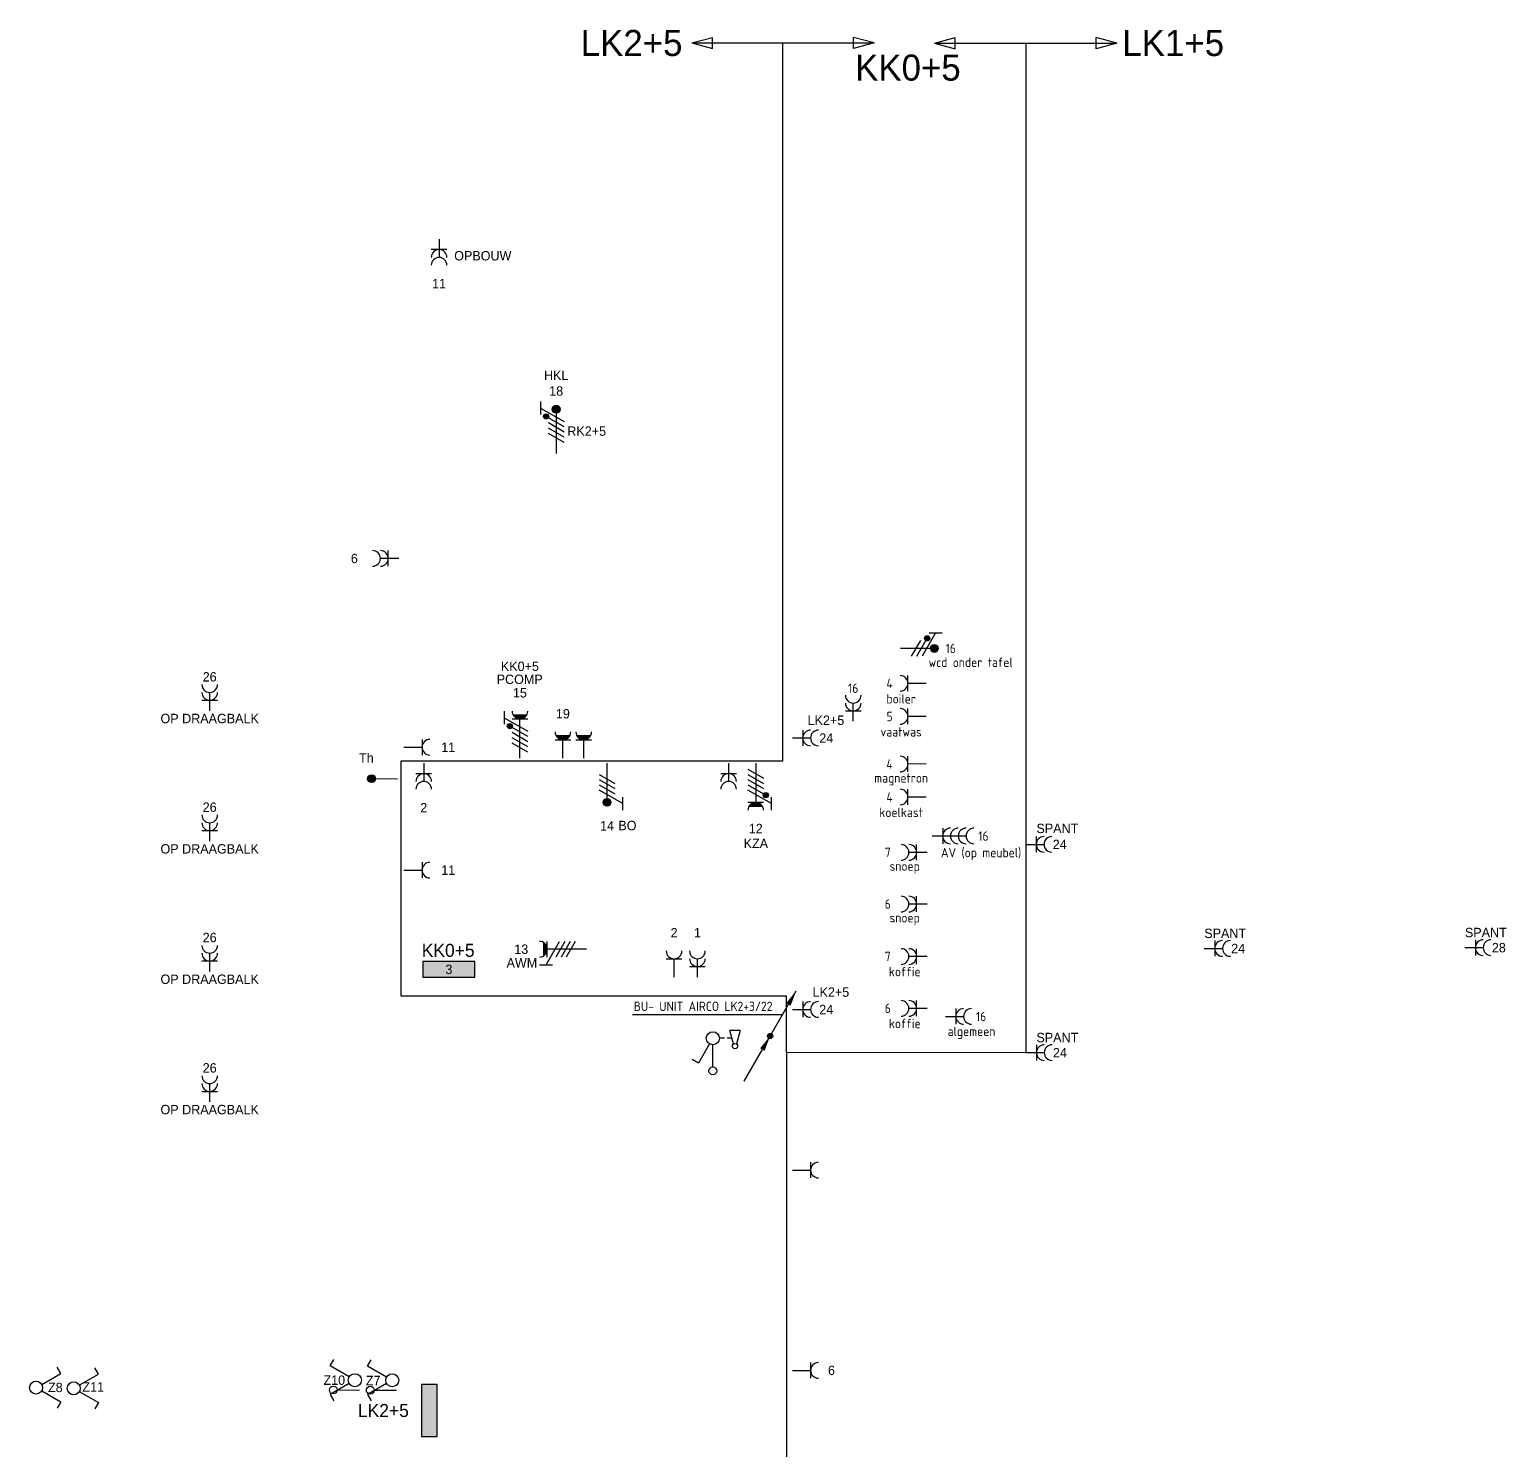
# Model space of a CAD drawing. Header units: millimetres. Extents: x -5310 to 109871, y 0 to 83621.
# Drawn here: x 52494 to 80820, y 56390 to 83621 of the extents above; entities that cross this region are included whole.
import ezdxf
from ezdxf.enums import TextEntityAlignment as Align
from ezdxf.lldxf.tags import DXFTag

# ---------------------------------------------------------------- set-up
doc = ezdxf.new("R2010")
doc.units = ezdxf.units.MM
doc.header["$LTSCALE"] = 100
for name, color, linetype in [('EL6112--', 3, 'Continuous'), ('EL6132--', 3, 'Continuous'), ('EL6212--', 3, 'Continuous'), ('EL6212--_S', 4, 'Continuous'), ('EL6221--', 3, 'Continuous'), ('EL6222--', 3, 'Continuous'), ('EL6311--', 3, 'Continuous')]:
    doc.layers.add(name, color=color, linetype=linetype)
doc.styles.add('buro-018', font='BUROFONT.shx', dxfattribs={"height": 180})
doc.styles.add('BURO-025', font='BUROFONT.shx', dxfattribs={"height": 250})
doc.styles.add('BURO-035', font='BUROFONT.shx', dxfattribs={"height": 350})
doc.styles.add('STABICAD-012', font='ISOCP.SHX', dxfattribs={"height": 1.2})
doc.styles.add('STABICAD-018', font='ISOCP.SHX', dxfattribs={"height": 180})
tags = doc.linetypes.add('CENTER', pattern=[2, 1.25, -0.25, 0.25, -0.25]).pattern_tags.tags
tags[10:11] = [DXFTag(74, 4), DXFTag(75, 0), DXFTag(340, '0'), DXFTag(46, 1.0), DXFTag(50, 0.0), DXFTag(44, 0.0), DXFTag(45, 0.0)]
tags[8:9] = [DXFTag(74, 4), DXFTag(75, 0), DXFTag(340, '0'), DXFTag(46, 1.0), DXFTag(50, 0.0), DXFTag(44, 0.0), DXFTag(45, 0.0)]
tags[6:7] = [DXFTag(74, 4), DXFTag(75, 0), DXFTag(340, '0'), DXFTag(46, 1.0), DXFTag(50, 0.0), DXFTag(44, 0.0), DXFTag(45, 0.0)]
tags[4:5] = [DXFTag(74, 4), DXFTag(75, 0), DXFTag(340, '0'), DXFTag(46, 1.0), DXFTag(50, 0.0), DXFTag(44, 0.0), DXFTag(45, 0.0)]

# ---------------------------------------------------------------- blocks, each defined once
blk = doc.blocks.new('111304A')
at = {"color": 0, "linetype": 'Continuous'}
for p, q in [((-1.5, 3), (1.5, 3)), ((0, 1), (0, 4.5))]:
    blk.add_line(p, q, dxfattribs=at)
for centre in [(0, 6), (0, 4.5)]:
    blk.add_arc(centre, 1.5, 180, 0, dxfattribs=at)
at = {"color": 0, "linetype": 'Continuous', "style": 'buro-018'}
for tag, p in [('PANEL', (0, 11.5)), ('CIRCUIT', (0, 8.5)), ('SUBCIRCUIT', (4.5, 8.5))]:
    blk.add_attdef(tag, text='', height=1.8, dxfattribs=at).set_placement(p, align=Align.MIDDLE)
at = {"color": 0, "linetype": 'Continuous', "style": 'buro-018', "flags": 1}
for tag, p in [('POWERCODE', (13, 8.5)), ('ARTICLECODE', (0, 0))]:
    blk.add_attdef(tag, text='', height=1.8, dxfattribs=at).set_placement(p, align=Align.MIDDLE)
blk = doc.blocks.new('111304')
at = {"color": 0, "linetype": 'Continuous'}
for p, q in [((-1.5, 4.5), (1.5, 4.5)), ((0, 1), (0, 4.5))]:
    blk.add_line(p, q, dxfattribs=at)
blk.add_arc((0, 6), 1.5, 180, 0, dxfattribs=at)
at = {"color": 0, "linetype": 'Continuous', "style": 'buro-018'}
for tag, p in [('PANEL', (0, 11.5)), ('CIRCUIT', (0, 8.5)), ('SUBCIRCUIT', (4.5, 8.5))]:
    blk.add_attdef(tag, text='', height=1.8, dxfattribs=at).set_placement(p, align=Align.MIDDLE)
at = {"color": 0, "linetype": 'Continuous', "style": 'buro-018', "flags": 1}
for tag, p in [('POWERCODE', (13, 8.5)), ('ARTICLECODE', (0, 0))]:
    blk.add_attdef(tag, text='', height=1.8, dxfattribs=at).set_placement(p, align=Align.MIDDLE)
blk = doc.blocks.new('111304WD')
at = {"color": 0, "linetype": 'Continuous'}
for p, q in [((-1.5, 4.5), (1.5, 4.5)), ((1.3, 5.25), (-1.3, 5.25)), ((1.16, 5.05), (-1.16, 5.05)), ((0.96, 4.85), (-0.96, 4.85)), ((0.65, 4.65), (-0.65, 4.65)), ((0, 1), (0, 4.5))]:
    blk.add_line(p, q, dxfattribs=at)
blk.add_arc((0, 6), 1.5, 180, 0, dxfattribs=at)
at = {"color": 0, "linetype": 'Continuous', "style": 'buro-018'}
for tag, p in [('PANEL', (0, 11.5)), ('CIRCUIT', (0, 8.5)), ('SUBCIRCUIT', (4.5, 8.5))]:
    blk.add_attdef(tag, text='', height=1.8, dxfattribs=at).set_placement(p, align=Align.MIDDLE)
at = {"color": 0, "linetype": 'Continuous', "style": 'buro-018', "flags": 1}
for tag, p in [('POWERCODE', (13, 8.5)), ('ARTICLECODE', (0, 0))]:
    blk.add_attdef(tag, text='', height=1.8, dxfattribs=at).set_placement(p, align=Align.MIDDLE)
blk = doc.blocks.new('1116A4C')
at = {"color": 0, "linetype": 'Continuous'}
for p, q in [((-5, 4), (-5, 1)), ((5, 4), (-5, 4)), ((5, 1), (5, 4)), ((-5, 1), (5, 1))]:
    blk.add_line(p, q, dxfattribs=at)
blk.add_solid([(-5, 4), (-5, 1), (5, 4), (5, 1)], dxfattribs=at)
at = {"color": 0, "linetype": 'Continuous', "style": 'buro-018'}
for tag, p in [('PANEL', (0, 15)), ('CIRCUIT', (0, 9)), ('SUBCIRCUIT', (4.5, 9)), ('PANELNAME', (0, 6))]:
    blk.add_attdef(tag, text='', height=1.8, dxfattribs=at).set_placement(p, align=Align.MIDDLE)
at = {"color": 0, "linetype": 'Continuous', "style": 'buro-018', "flags": 1}
blk.add_attdef('ARTICLECODE', text='', height=1.8, dxfattribs=at).set_placement((0, 0), align=Align.MIDDLE)
at = {"layer": 'EL6222--', "color": 1, "style": 'STABICAD-012', "flags": 1}
blk.add_attdef('CASCADINGPANEL', text='', height=1.8, rotation=90, dxfattribs=at).set_placement((950.89, 579.66), align=Align.MIDDLE_CENTER)
blk = doc.blocks.new('111304DW')
at = {"color": 0, "linetype": 'Continuous'}
for p, q in [((-3, 9.98), (-3, 7.48)), ((-3, 8.73), (1.5, 6.13)), ((-1.5, 8.5), (1.5, 8.5)), ((1.3, 9.25), (-1.3, 9.25)), ((1.16, 9.05), (-1.16, 9.05)), ((0.96, 8.85), (-0.96, 8.85)), ((0.65, 8.65), (-0.65, 8.65)), ((0, 1), (0, 8.5)), ((1.5, 5.13), (-1.5, 6.87)), ((1.5, 4.13), (-1.5, 5.87)), ((1.5, 3.13), (-1.5, 4.87)), ((1.5, 2.13), (-1.5, 3.87))]:
    blk.add_line(p, q, dxfattribs=at)
blk.add_lwpolyline([(-1.68, 7.12, 0.5, 0.5, 1), (-2.18, 7.12, 0.5, 0.5, 1)], format="xyseb", close=True, dxfattribs=at)
blk.add_circle((-1.93, 7.12), 0.5, dxfattribs=at)
blk.add_arc((0, 10), 1.5, 180, 0, dxfattribs=at)
at = {"color": 0, "linetype": 'Continuous', "style": 'buro-018'}
for tag, p in [('PANEL', (0, 15.5)), ('CIRCUIT', (0, 12.5)), ('SUBCIRCUIT', (4.5, 12.5))]:
    blk.add_attdef(tag, text='', height=1.8, dxfattribs=at).set_placement(p, align=Align.MIDDLE)
at = {"color": 0, "linetype": 'Continuous', "style": 'buro-018', "flags": 1}
for tag, p in [('POWERCODE', (13, 12.5)), ('ARTICLECODE', (0, 0))]:
    blk.add_attdef(tag, text='', height=1.8, dxfattribs=at).set_placement(p, align=Align.MIDDLE)
blk = doc.blocks.new('E00080')
at = {"color": 0, "linetype": 'Continuous'}
for p, q in [((-3, 9.98), (-3, 7.48)), ((-3, 8.73), (1.5, 6.13)), ((0, 8.5), (0, 1)), ((1.5, 5.13), (-1.5, 6.87)), ((1.5, 4.13), (-1.5, 5.87)), ((1.5, 3.13), (-1.5, 4.87))]:
    blk.add_line(p, q, dxfattribs=at)
at = {"color": 0}
blk.add_lwpolyline([(-0.38, 8.5, 0.75, 0.75, 1), (0.38, 8.5, 0.75, 0.75, 1)], format="xyseb", close=True, dxfattribs=at)
at = {"color": 0, "linetype": 'Continuous'}
blk.add_circle((0, 8.5), 0.75, dxfattribs=at)
at = {"color": 0, "linetype": 'Continuous', "style": 'buro-018'}
for tag, p in [('PANEL', (0, 15)), ('CIRCUIT', (0, 12)), ('SUBCIRCUIT', (4.5, 12))]:
    blk.add_attdef(tag, text='', height=1.8, dxfattribs=at).set_placement(p, align=Align.MIDDLE)
at = {"color": 0, "linetype": 'Continuous', "style": 'buro-018', "flags": 1}
for tag, p in [('POWERCODE', (13, 12)), ('ARTICLECODE', (0, 0))]:
    blk.add_attdef(tag, text='', height=1.8, dxfattribs=at).set_placement(p, align=Align.MIDDLE)
blk = doc.blocks.new('111304EW')
at = {"color": 0, "linetype": 'Continuous'}
for p, q in [((-3, 9.98), (-3, 7.48)), ((-3, 8.73), (1.5, 6.13)), ((-1.5, 8.5), (1.5, 8.5)), ((1.3, 9.25), (-1.3, 9.25)), ((1.16, 9.05), (-1.16, 9.05)), ((0.96, 8.85), (-0.96, 8.85)), ((0.65, 8.65), (-0.65, 8.65)), ((0, 1), (0, 8.5)), ((1.5, 5.13), (-1.5, 6.87)), ((1.5, 4.13), (-1.5, 5.87)), ((1.5, 3.13), (-1.5, 4.87))]:
    blk.add_line(p, q, dxfattribs=at)
blk.add_arc((0, 10), 1.5, 180, 0, dxfattribs=at)
at = {"color": 0, "linetype": 'Continuous', "style": 'buro-018'}
for tag, p in [('PANEL', (0, 15.5)), ('CIRCUIT', (0, 12.5)), ('SUBCIRCUIT', (4.5, 12.5))]:
    blk.add_attdef(tag, text='', height=1.8, dxfattribs=at).set_placement(p, align=Align.MIDDLE)
at = {"color": 0, "linetype": 'Continuous', "style": 'buro-018', "flags": 1}
for tag, p in [('POWERCODE', (13, 12.5)), ('ARTICLECODE', (0, 0))]:
    blk.add_attdef(tag, text='', height=1.8, dxfattribs=at).set_placement(p, align=Align.MIDDLE)
blk = doc.blocks.new('111405')
at = {"color": 0, "linetype": 'Continuous'}
for p, q in [((-2.74, 7), (-3.95, 6.3)), ((-0.62, 3.33), (-2.74, 7)), ((0.62, 3.33), (2.74, 7)), ((2.74, 7), (3.95, 6.3))]:
    blk.add_line(p, q, dxfattribs=at)
blk.add_circle((0, 2.25), 1.25, dxfattribs=at)
at = {"color": 0, "linetype": 'Continuous', "style": 'buro-018'}
for tag, p in [('SWITCHCODE1', (-3.42, 9)), ('SWITCHCODE2', (3.42, 9))]:
    blk.add_attdef(tag, text='', height=1.8, dxfattribs=at).set_placement(p, align=Align.MIDDLE)
at = {"color": 0, "linetype": 'Continuous', "style": 'buro-018', "flags": 1}
blk.add_attdef('ARTICLECODE', text='', height=1.8, dxfattribs=at).set_placement((0, 0), align=Align.MIDDLE)
blk = doc.blocks.new('1114A6')
at = {"color": 0, "linetype": 'Continuous'}
for p, q in [((-5.25, 0.75), (-4.51, 3.33)), ((-3.99, 3.33), (-3.25, 0.75)), ((-5.25, 0.75), (-3.25, 0.75)), ((-3.68, 2.25), (-2.75, 2.25)), ((-2.25, 2.25), (-1.25, 2.25))]:
    blk.add_line(p, q, dxfattribs=at)
blk.add_circle((-4.25, 3.75), 0.5, dxfattribs=at)
blk = doc.blocks.new('1114A1-SL1')
at = {"color": 0, "linetype": 'Continuous'}
for p, q in [((0.62, 3.33), (2.74, 7)), ((2.74, 7), (3.95, 6.3))]:
    blk.add_line(p, q, dxfattribs=at)
blk.add_circle((0, 2.25), 1.25, dxfattribs=at)
at = {"color": 0, "zscale": 100}
blk.add_blockref('1114A6', (0, 0), dxfattribs=at)
at = {"color": 0, "linetype": 'Continuous', "style": 'buro-018'}
blk.add_attdef('SWITCHCODE', text='', height=1.8, dxfattribs=at).set_placement((3.36, 9), align=Align.MIDDLE)
at = {"color": 0, "linetype": 'Continuous', "style": 'buro-018', "flags": 1}
blk.add_attdef('ARTICLECODE', text='', height=1.8, dxfattribs=at).set_placement((0, 0), align=Align.MIDDLE)
blk = doc.blocks.new('E00082')
at = {"color": 0, "linetype": 'Continuous'}
for p, q in [((-3, 10.98), (-3, 8.48)), ((-3, 9.73), (1.5, 7.13)), ((0, 9.5), (0, 1)), ((1.5, 6.13), (-1.5, 7.87)), ((1.5, 5.13), (-1.5, 6.87)), ((1.5, 4.13), (-1.5, 5.87)), ((1.5, 3.13), (-1.5, 4.87))]:
    blk.add_line(p, q, dxfattribs=at)
blk.add_lwpolyline([(-1.68, 8.12, 0.5, 0.5, 1), (-2.18, 8.12, 0.5, 0.5, 1)], format="xyseb", close=True, dxfattribs=at)
at = {"color": 0}
blk.add_lwpolyline([(-0.38, 9.5, 0.75, 0.75, 1), (0.38, 9.5, 0.75, 0.75, 1)], format="xyseb", close=True, dxfattribs=at)
at = {"color": 0, "linetype": 'Continuous'}
for centre, radius in [((-1.93, 8.12), 0.5), ((0, 9.5), 0.75)]:
    blk.add_circle(centre, radius, dxfattribs=at)
at = {"color": 0, "linetype": 'Continuous', "style": 'buro-018'}
for tag, p in [('PANEL', (0, 16)), ('CIRCUIT', (0, 13)), ('SUBCIRCUIT', (4.5, 13))]:
    blk.add_attdef(tag, text='', height=1.8, dxfattribs=at).set_placement(p, align=Align.MIDDLE)
at = {"color": 0, "linetype": 'Continuous', "style": 'buro-018', "flags": 1}
for tag, p in [('POWERCODE', (13, 13)), ('ARTICLECODE', (0, 0))]:
    blk.add_attdef(tag, text='', height=1.8, dxfattribs=at).set_placement(p, align=Align.MIDDLE)
blk = doc.blocks.new('E00128')
at = {"color": 0, "linetype": 'Continuous'}
blk.add_line((0, 5.25), (0, 1), dxfattribs=at)
blk.add_circle((0, 6), 0.75, dxfattribs=at)
at = {"color": 7, "style": 'buro-018'}
blk.add_attdef('TEXT1', text='', height=1.8, dxfattribs=at).set_placement((0, 9), align=Align.MIDDLE)
at = {"color": 0, "linetype": 'Continuous', "style": 'buro-018', "flags": 1}
blk.add_attdef('ARTICLECODE', text='', height=1.8, dxfattribs=at).set_placement((0, 0), align=Align.MIDDLE)
blk = doc.blocks.new('E00160')
at = {"color": 0, "linetype": 'Continuous'}
for p, q in [((-17.5, 0), (-13.5, 1.07)), ((-17.5, 0), (17.5, 0)), ((-17.5, 0), (-13.5, -1.07)), ((-13.5, -1.07), (-13.5, 1.07)), ((17.5, 0), (13.5, 1.07)), ((13.5, -1.07), (13.5, 1.07)), ((17.5, 0), (13.5, -1.07))]:
    blk.add_line(p, q, dxfattribs=at)
at = {"color": 0, "linetype": 'Continuous', "style": 'BURO-035'}
for tag, p in [('TEXT2', (-22.5, 0)), ('TEXT1', (22.5, 0))]:
    blk.add_attdef(tag, text='', height=3.5, dxfattribs=at).set_placement(p, align=Align.MIDDLE)
blk = doc.blocks.new('E00532')
at = {"linetype": 'ByBlock'}
h = blk.add_hatch(color=0, dxfattribs=at)
edge = h.paths.add_edge_path()
edge.add_arc((0, 6), 0.75, 0, 360)
at = {"color": 0, "linetype": 'ByBlock'}
blk.add_line((0, 5.25), (0, 1), dxfattribs=at)
blk.add_circle((0, 6), 0.75, dxfattribs=at)
at = {"color": 0, "linetype": 'ByBlock', "style": 'buro-018'}
for tag, p in [('E_COMMENT1', (0, 12)), ('E_TEL1', (0, 9)), ('TEXT1', (4, 6))]:
    blk.add_attdef(tag, text='', height=1.8, dxfattribs=at).set_placement(p, align=Align.MIDDLE)
at = {"color": 0, "linetype": 'Continuous', "style": 'buro-018', "flags": 1}
blk.add_attdef('ARTICLECODE', text='', height=1.8, dxfattribs=at).set_placement((0, 0), align=Align.MIDDLE)
blk = doc.blocks.new('E00078')
at = {"color": 0, "linetype": 'Continuous'}
for p, q in [((-3, 6.48), (-3, 8.98)), ((-3, 7.73), (1.5, 5.13)), ((1.5, 4.13), (-1.5, 5.87)), ((0, 7.5), (0, 1)), ((1.5, 3.13), (-1.5, 4.87))]:
    blk.add_line(p, q, dxfattribs=at)
blk.add_lwpolyline([(-2.18, 6.12, 0.5, 0.5, 1), (-1.68, 6.12, 0.5, 0.5, 1)], format="xyseb", close=True, dxfattribs=at)
at = {"color": 0}
blk.add_lwpolyline([(-0.38, 7.5, 0.75, 0.75, 1), (0.38, 7.5, 0.75, 0.75, 1)], format="xyseb", close=True, dxfattribs=at)
at = {"color": 0, "linetype": 'Continuous'}
for centre, radius in [((-1.93, 6.12), 0.5), ((0, 7.5), 0.75)]:
    blk.add_circle(centre, radius, dxfattribs=at)
at = {"color": 0, "linetype": 'Continuous', "style": 'buro-018'}
for tag, p in [('PANEL', (0, 14)), ('CIRCUIT', (0, 11)), ('SUBCIRCUIT', (4.5, 11))]:
    blk.add_attdef(tag, text='', height=1.8, dxfattribs=at).set_placement(p, align=Align.MIDDLE)
at = {"color": 0, "linetype": 'Continuous', "style": 'buro-018', "flags": 1}
for tag, p in [('POWERCODE', (13, 11)), ('ARTICLECODE', (0, 0))]:
    blk.add_attdef(tag, text='', height=1.8, dxfattribs=at).set_placement(p, align=Align.MIDDLE)
blk = doc.blocks.new('111304C')
at = {"color": 0, "linetype": 'Continuous'}
for p, q in [((0, 1), (0, 7.5)), ((-1.5, 3), (1.5, 3))]:
    blk.add_line(p, q, dxfattribs=at)
for centre in [(0, 9), (0, 7.5), (0, 6), (0, 4.5)]:
    blk.add_arc(centre, 1.5, 180, 0, dxfattribs=at)
at = {"color": 0, "linetype": 'Continuous', "style": 'STABICAD-018'}
for tag, p in [('PANEL', (0, 14.5)), ('CIRCUIT', (0, 11.5)), ('SUBCIRCUIT', (4.5, 11.5)), ('ARTICLECODE', (0, 0))]:
    blk.add_attdef(tag, text='', height=1.8, dxfattribs=at).set_placement(p, align=Align.MIDDLE)
at = {"color": 0, "linetype": 'Continuous', "style": 'STABICAD-018', "flags": 1}
blk.add_attdef('POWERCODE', text='', height=1.8, dxfattribs=at).set_placement((13, 11.5), align=Align.MIDDLE)
blk = doc.blocks.new('E00429')
at = {"color": 0, "linetype": 'Continuous'}
for p, q in [((0, 0), (5, 8.66)), ((-5, -8.66), (0, 0))]:
    blk.add_line(p, q, dxfattribs=at)
for points in [[(5, 8.66, 0, 1, 0), (3.5, 6.06, 1, 1, 0)], [(0, 0, 0, 1, 0), (-1.5, -2.6, 1, 1, 0)]]:
    blk.add_lwpolyline(points, format="xyseb", dxfattribs=at)
blk.add_lwpolyline([(-0.25, 0, 0.5, 0.5, 1), (0.25, 0, 0.5, 0.5, 1)], format="xyseb", close=True, dxfattribs=at)
blk.add_circle((0, 0), 0.5, dxfattribs=at)
at = {"color": 0, "linetype": 'Continuous', "style": 'STABICAD-018'}
blk.add_attdef('ARTICLECODE', text='', height=1.8, dxfattribs=at).set_placement((0, 0), align=Align.MIDDLE)

msp = doc.modelspace()

# ---------------------------------------------------------------- linework, layer by layer
at = {"layer": 'EL6112--', "color": 1}
msp.add_lwpolyline([(66926, 64724), (64056, 64724)], dxfattribs=at)
at = {"layer": 'EL6212--_S', "linetype": 'CENTER'}
for p, q in [((66944, 69597), (66944, 83364)), ((71599, 83360), (71599, 70795)), ((71599, 70795), (71605, 64000)), ((59620, 65085), (59620, 69597)), ((59620, 69597), (66944, 69597)), ((67010, 65085), (59620, 65085)), ((67010, 63998), (67010, 65085)), ((71605, 64000), (67010, 63998)), ((67010, 63998), (67010, 25836))]:
    msp.add_line(p, q, dxfattribs=at)

# ---------------------------------------------------------------- block references
at = {"layer": 'EL6112--', "linetype": 'Continuous', "xscale": 100, "yscale": 100, "zscale": 100}
msp.add_blockref('E00429', (66698, 64318), dxfattribs=at)
at = {"layer": 'EL6132--', "linetype": 'Continuous'}
ref = msp.add_blockref('E00532', (59654, 69254), dxfattribs=dict(at, xscale=100, yscale=100, zscale=100, rotation=89.87742458643689))
ref.add_attrib('TEXT1', 'Th', dxfattribs={"layer": '0', "color": 1, "linetype": 'ByBlock', "height": 180, "style": 'buro-018'}).set_placement((58955, 69655), align=Align.MIDDLE)
at = {"layer": 'EL6132--', "linetype": 'Continuous', "xscale": 100, "yscale": 100, "zscale": 100}
for p, rotation in [((65599, 64250), 180), ((58920, 57529), 89.87750814133804), ((59629, 57525), 89.87750814133804)]:
    msp.add_blockref('E00128', p, dxfattribs=dict(at, rotation=rotation))
at = {"layer": 'EL6212--', "linetype": 'Continuous'}
ref = msp.add_blockref('1116A4C', (60537, 65850), dxfattribs=dict(at, xscale=100, yscale=100, zscale=100, rotation=180))
ref.add_attrib('CIRCUIT', '3', dxfattribs={"layer": '0', "color": 1, "linetype": 'ByBlock', "height": 180, "style": 'buro-018'}).set_placement((60537, 65597), align=Align.MIDDLE)
ref.add_attrib('PANELNAME', 'KK0+5', dxfattribs={"layer": '0', "color": 2, "linetype": 'ByBlock', "height": 250, "style": 'BURO-025'}).set_placement((60523, 65962), align=Align.MIDDLE)
ref = msp.add_blockref('1116A4C', (60412, 57137), dxfattribs=dict(at, xscale=100, yscale=100, zscale=100, rotation=90.00000000000001))
ref.add_attrib('PANELNAME', 'LK2+5', dxfattribs={"layer": '0', "color": 2, "linetype": 'ByBlock', "height": 250, "style": 'BURO-025'}).set_placement((59281, 57137), align=Align.MIDDLE)
at = {"layer": 'EL6212--_S', "linetype": 'Continuous'}
ref = msp.add_blockref('E00160', (66944, 83364), dxfattribs=dict(at, xscale=100, yscale=100, zscale=100))
ref.add_attrib('TEXT1', 'KK0+5', dxfattribs={"layer": '0', "color": 4, "linetype": 'ByBlock', "height": 500, "style": 'buro-018'}).set_placement((69340, 82892), align=Align.MIDDLE)
ref.add_attrib('TEXT2', 'LK2+5', dxfattribs={"layer": '0', "color": 4, "linetype": 'ByBlock', "height": 500, "style": 'buro-018'}).set_placement((64041, 83364), align=Align.MIDDLE)
ref = msp.add_blockref('E00160', (71599, 83360), dxfattribs=dict(at, xscale=100, yscale=100, zscale=100))
ref.add_attrib('TEXT1', 'LK1+5', dxfattribs={"layer": '0', "color": 4, "linetype": 'ByBlock', "height": 500, "style": 'buro-018'}).set_placement((74428, 83360), align=Align.MIDDLE)
at = {"layer": 'EL6221--', "linetype": 'Continuous'}
ref = msp.add_blockref('E00082', (62595, 75389), dxfattribs=dict(at, xscale=100, yscale=100, zscale=100))
ref.add_attrib('CIRCUIT', '18', dxfattribs={"layer": '0', "color": 1, "linetype": 'ByBlock', "height": 180, "style": 'buro-018'}).set_placement((62595, 76689), align=Align.MIDDLE)
ref.add_attrib('PANEL', 'HKL', dxfattribs={"layer": '0', "color": 1, "linetype": 'ByBlock', "height": 180, "style": 'buro-018'}).set_placement((62595, 76989), align=Align.MIDDLE)
ref.add_attrib('POWERCODE', 'RK2+5', dxfattribs={"layer": '0', "color": 1, "linetype": 'ByBlock', "height": 180, "style": 'buro-018'}).set_placement((63180, 75920), align=Align.MIDDLE)
ref = msp.add_blockref('111304DW', (61899, 69550), dxfattribs=dict(at, xscale=100, yscale=100, zscale=100))
ref.add_attrib('PANEL', 'KK0+5', dxfattribs={"layer": '0', "color": 1, "linetype": 'ByBlock', "height": 180, "style": 'buro-018'}).set_placement((61899, 71409), align=Align.MIDDLE)
ref.add_attrib('POWERCODE', 'PCOMP', dxfattribs={"layer": '0', "color": 1, "linetype": 'ByBlock', "height": 180, "style": 'buro-018'}).set_placement((61895, 71160), align=Align.MIDDLE)
ref.add_attrib('CIRCUIT', '15', dxfattribs={"layer": '0', "color": 1, "linetype": 'ByBlock', "height": 180, "style": 'buro-018'}).set_placement((61899, 70900), align=Align.MIDDLE)
ref = msp.add_blockref('E00080', (63570, 69650), dxfattribs=dict(at, xscale=100, yscale=100, zscale=100, rotation=180))
ref.add_attrib('POWERCODE', 'BO', dxfattribs={"layer": '0', "color": 1, "linetype": 'ByBlock', "height": 180, "style": 'buro-018'}).set_placement((63961, 68356), align=Align.MIDDLE)
ref.add_attrib('CIRCUIT', '14', dxfattribs={"layer": '0', "color": 1, "linetype": 'ByBlock', "height": 180, "style": 'buro-018'}).set_placement((63570, 68350), align=Align.MIDDLE)
ref = msp.add_blockref('111304DW', (66422, 69650), dxfattribs=dict(at, xscale=100, yscale=100, zscale=100, rotation=180))
ref.add_attrib('CIRCUIT', '12', dxfattribs={"layer": '0', "color": 1, "linetype": 'ByBlock', "height": 180, "style": 'buro-018'}).set_placement((66422, 68300), align=Align.MIDDLE)
ref.add_attrib('POWERCODE', 'KZA', dxfattribs={"layer": '0', "color": 1, "linetype": 'ByBlock', "height": 180, "style": 'buro-018'}).set_placement((66424, 68012), align=Align.MIDDLE)
ref = msp.add_blockref('111304EW', (63274, 65984), dxfattribs=dict(at, xscale=100, yscale=100, zscale=100, rotation=90.00000000000001))
ref.add_attrib('POWERCODE', 'AWM', dxfattribs={"layer": '0', "color": 1, "linetype": 'ByBlock', "height": 180, "style": 'buro-018'}).set_placement((61937, 65722), align=Align.MIDDLE)
ref.add_attrib('CIRCUIT', '13', dxfattribs={"layer": '0', "color": 1, "linetype": 'ByBlock', "height": 180, "style": 'buro-018'}).set_placement((61924, 65984), align=Align.MIDDLE)
at = {"layer": 'EL6222--', "linetype": 'Continuous'}
ref = msp.add_blockref('111304A', (60349, 79700), dxfattribs=dict(at, xscale=100, yscale=100, zscale=100, rotation=180))
ref.add_attrib('CIRCUIT', '11', dxfattribs={"layer": '0', "color": 1, "linetype": 'ByBlock', "height": 180, "style": 'buro-018'}).set_placement((60349, 78750), align=Align.MIDDLE)
ref = msp.add_blockref('111304A', (59674, 73478), dxfattribs=dict(at, xscale=100, yscale=100, zscale=100, rotation=90.00008337630446))
ref.add_attrib('CIRCUIT', '6', dxfattribs={"layer": '0', "color": 1, "linetype": 'ByBlock', "height": 180, "style": 'buro-018'}).set_placement((58724, 73478), align=Align.MIDDLE)
ref = msp.add_blockref('E00078', (69098, 71752), dxfattribs=dict(at, xscale=100, yscale=100, zscale=100, rotation=270))
ref.add_attrib('CIRCUIT', '16', dxfattribs={"layer": '0', "color": 1, "linetype": 'Continuous', "height": 180, "style": 'STABICAD-018'}).set_placement((70162, 71752), align=Align.MIDDLE)
ref.add_attrib('POWERCODE', 'wcd onder tafel', dxfattribs={"layer": '0', "color": 1, "linetype": 'Continuous', "height": 180, "style": 'STABICAD-018'}).set_placement((70544, 71486), align=Align.MIDDLE)
ref = msp.add_blockref('111304A', (55949, 70458), dxfattribs=dict(at, xscale=100.0000000000004, yscale=100.0000000000004, zscale=100.0000000000004, rotation=8.337308396975002e-05))
ref.add_attrib('CIRCUIT', '26', dxfattribs={"layer": '0', "color": 1, "linetype": 'ByBlock', "height": 180, "style": 'buro-018'}).set_placement((55949, 71208), align=Align.MIDDLE)
ref = msp.add_blockref('111304', (69791, 71082), dxfattribs=dict(at, xscale=99.99999999999999, yscale=99.99999999999999, zscale=99.99999999999999, rotation=90.05073364119295))
ref.add_attrib('CIRCUIT', '4', dxfattribs={"layer": '0', "color": 1, "linetype": 'Continuous', "height": 180, "style": 'STABICAD-018'}).set_placement((68989, 71081), align=Align.MIDDLE)
ref.add_attrib('POWERCODE', 'boiler', dxfattribs={"layer": '0', "color": 1, "linetype": 'Continuous', "height": 180, "style": 'STABICAD-018'}).set_placement((69210, 70786), align=Align.MIDDLE)
ref = msp.add_blockref('111304A', (68291, 70255), dxfattribs=dict(at, xscale=100, yscale=100, zscale=100))
ref.add_attrib('CIRCUIT', '16', dxfattribs={"layer": '0', "color": 1, "linetype": 'Continuous', "height": 180, "style": 'STABICAD-018'}).set_placement((68291, 70989), align=Align.MIDDLE)
ref = msp.add_blockref('111304WD', (62723, 69550), dxfattribs=dict(at, xscale=100, yscale=100, zscale=100))
ref.add_attrib('CIRCUIT', '19', dxfattribs={"layer": '0', "color": 1, "linetype": 'ByBlock', "height": 180, "style": 'buro-018'}).set_placement((62723, 70500), align=Align.MIDDLE)
ref = msp.add_blockref('111304', (69791, 70448), dxfattribs=dict(at, xscale=99.99999999999999, yscale=99.99999999999999, zscale=99.99999999999999, rotation=90.05073364119296))
ref.add_attrib('CIRCUIT', '5', dxfattribs={"layer": '0', "color": 1, "linetype": 'Continuous', "height": 180, "style": 'STABICAD-018'}).set_placement((68989, 70447), align=Align.MIDDLE)
ref.add_attrib('POWERCODE', 'vaatwas', dxfattribs={"layer": '0', "color": 1, "linetype": 'Continuous', "height": 180, "style": 'STABICAD-018'}).set_placement((69210, 70153), align=Align.MIDDLE)
ref = msp.add_blockref('111304A', (67024, 70035), dxfattribs=dict(at, xscale=100, yscale=100, zscale=100, rotation=270))
ref.add_attrib('CIRCUIT', '24', dxfattribs={"layer": '0', "color": 1, "linetype": 'Continuous', "height": 180, "style": 'buro-018'}).set_placement((67774, 70035), align=Align.MIDDLE)
ref.add_attrib('PANEL', 'LK2+5', dxfattribs={"layer": '0', "color": 1, "linetype": 'Continuous', "height": 180, "style": 'buro-018'}).set_placement((67768, 70376), align=Align.MIDDLE)
ref = msp.add_blockref('111304', (59574, 69858), dxfattribs=dict(at, xscale=100, yscale=100, zscale=100, rotation=269.9999166236955))
ref.add_attrib('CIRCUIT', '11', dxfattribs={"layer": '0', "color": 1, "linetype": 'ByBlock', "height": 180, "style": 'buro-018'}).set_placement((60524, 69858), align=Align.MIDDLE)
at = {"layer": 'EL6222--', "linetype": 'Continuous', "xscale": 100, "yscale": 100, "zscale": 100}
msp.add_blockref('111304WD', (63123, 69550), dxfattribs=at)
at = {"layer": 'EL6222--', "linetype": 'Continuous'}
ref = msp.add_blockref('111304', (69791, 69536), dxfattribs=dict(at, xscale=99.99999999999999, yscale=99.99999999999999, zscale=99.99999999999999, rotation=90.05073364119296))
ref.add_attrib('CIRCUIT', '4', dxfattribs={"layer": '0', "color": 1, "linetype": 'Continuous', "height": 180, "style": 'STABICAD-018'}).set_placement((68989, 69535), align=Align.MIDDLE)
ref.add_attrib('POWERCODE', 'magnetron', dxfattribs={"layer": '0', "color": 1, "linetype": 'Continuous', "height": 180, "style": 'STABICAD-018'}).set_placement((69210, 69241), align=Align.MIDDLE)
ref = msp.add_blockref('111304A', (60054, 69650), dxfattribs=dict(at, xscale=100, yscale=100, zscale=100, rotation=180))
ref.add_attrib('CIRCUIT', '2', dxfattribs={"layer": '0', "color": 1, "linetype": 'ByBlock', "height": 180, "style": 'buro-018'}).set_placement((60054, 68700), align=Align.MIDDLE)
for name, p, xscale, yscale, zscale, rotation in [('111304A', (65902, 69650), 100, 100, 100, 180), ('111304', (67024, 61748), 99.99999999999999, 99.99999999999999, 99.99999999999999, 269.9999583117868)]:
    msp.add_blockref(name, p, dxfattribs=dict(at, xscale=xscale, yscale=yscale, zscale=zscale, rotation=rotation))
ref = msp.add_blockref('111304', (69791, 68902), dxfattribs=dict(at, xscale=99.99999999999999, yscale=99.99999999999999, zscale=99.99999999999999, rotation=90.05073364119299))
ref.add_attrib('CIRCUIT', '4', dxfattribs={"layer": '0', "color": 1, "linetype": 'Continuous', "height": 180, "style": 'STABICAD-018'}).set_placement((68989, 68901), align=Align.MIDDLE)
ref.add_attrib('POWERCODE', 'koelkast', dxfattribs={"layer": '0', "color": 1, "linetype": 'Continuous', "height": 180, "style": 'STABICAD-018'}).set_placement((69210, 68607), align=Align.MIDDLE)
ref = msp.add_blockref('111304A', (55949, 67958), dxfattribs=dict(at, xscale=100.0000000000004, yscale=100.0000000000004, zscale=100.0000000000004, rotation=8.337308396975002e-05))
ref.add_attrib('CIRCUIT', '26', dxfattribs={"layer": '0', "color": 1, "linetype": 'ByBlock', "height": 180, "style": 'buro-018'}).set_placement((55949, 68708), align=Align.MIDDLE)
ref = msp.add_blockref('111304C', (69707, 68155), dxfattribs=dict(at, xscale=100, yscale=100, zscale=100, rotation=270))
ref.add_attrib('CIRCUIT', '16', dxfattribs={"layer": '0', "color": 1, "linetype": 'Continuous', "height": 180, "style": 'STABICAD-018'}).set_placement((70788, 68153), align=Align.MIDDLE)
ref.add_attrib('POWERCODE', 'AV (op meubel)', dxfattribs={"layer": '0', "color": 1, "linetype": 'Continuous', "height": 180, "style": 'STABICAD-018'}).set_placement((70744, 67819), align=Align.MIDDLE)
ref = msp.add_blockref('111304A', (69808, 67840), dxfattribs=dict(at, xscale=100, yscale=100, zscale=100, rotation=90.05073364116427))
ref.add_attrib('CIRCUIT', '7', dxfattribs={"layer": '0', "color": 1, "linetype": 'Continuous', "height": 180, "style": 'STABICAD-018'}).set_placement((68954, 67842), align=Align.MIDDLE)
ref.add_attrib('POWERCODE', 'snoep', dxfattribs={"layer": '0', "color": 1, "linetype": 'Continuous', "height": 180, "style": 'STABICAD-018'}).set_placement((69279, 67550), align=Align.MIDDLE)
ref = msp.add_blockref('111304A', (71501, 67995), dxfattribs=dict(at, xscale=100, yscale=100, zscale=100, rotation=270))
ref.add_attrib('CIRCUIT', '24', dxfattribs={"layer": '0', "color": 1, "linetype": 'ByBlock', "height": 180, "style": 'buro-018'}).set_placement((72251, 67995), align=Align.MIDDLE)
ref = msp.add_blockref('111304', (59574, 67500), dxfattribs=dict(at, xscale=100, yscale=100, zscale=100, rotation=269.9999166236955))
ref.add_attrib('CIRCUIT', '11', dxfattribs={"layer": '0', "color": 1, "linetype": 'ByBlock', "height": 180, "style": 'buro-018'}).set_placement((60524, 67500), align=Align.MIDDLE)
ref = msp.add_blockref('111304A', (69808, 66850), dxfattribs=dict(at, xscale=100, yscale=100, zscale=100, rotation=90.05073364116427))
ref.add_attrib('CIRCUIT', '6', dxfattribs={"layer": '0', "color": 1, "linetype": 'Continuous', "height": 180, "style": 'STABICAD-018'}).set_placement((68954, 66851), align=Align.MIDDLE)
ref.add_attrib('POWERCODE', 'snoep', dxfattribs={"layer": '0', "color": 1, "linetype": 'Continuous', "height": 180, "style": 'STABICAD-018'}).set_placement((69279, 66560), align=Align.MIDDLE)
ref = msp.add_blockref('111304A', (55949, 65458), dxfattribs=dict(at, xscale=100.0000000000004, yscale=100.0000000000004, zscale=100.0000000000004, rotation=8.337308396975002e-05))
ref.add_attrib('CIRCUIT', '26', dxfattribs={"layer": '0', "color": 1, "linetype": 'ByBlock', "height": 180, "style": 'buro-018'}).set_placement((55949, 66208), align=Align.MIDDLE)
ref = msp.add_blockref('111304', (64855, 65350), dxfattribs=dict(at, xscale=100, yscale=100, zscale=100))
ref.add_attrib('CIRCUIT', '2', dxfattribs={"layer": '0', "color": 1, "linetype": 'ByBlock', "height": 180, "style": 'buro-018'}).set_placement((64855, 66300), align=Align.MIDDLE)
ref = msp.add_blockref('111304A', (65303, 65350), dxfattribs=dict(at, xscale=100, yscale=100, zscale=100))
ref.add_attrib('CIRCUIT', '1', dxfattribs={"layer": '0', "color": 1, "linetype": 'ByBlock', "height": 180, "style": 'buro-018'}).set_placement((65303, 66300), align=Align.MIDDLE)
ref = msp.add_blockref('111304A', (74924, 65998), dxfattribs=dict(at, xscale=100, yscale=100, zscale=100, rotation=270))
ref.add_attrib('CIRCUIT', '24', dxfattribs={"layer": '0', "color": 1, "linetype": 'ByBlock', "height": 180, "style": 'buro-018'}).set_placement((75674, 65998), align=Align.MIDDLE)
ref = msp.add_blockref('111304A', (79923, 66014), dxfattribs=dict(at, xscale=100, yscale=100, zscale=100, rotation=270))
ref.add_attrib('CIRCUIT', '28', dxfattribs={"layer": '0', "color": 1, "linetype": 'ByBlock', "height": 180, "style": 'buro-018'}).set_placement((80673, 66014), align=Align.MIDDLE)
ref = msp.add_blockref('111304A', (69808, 65844), dxfattribs=dict(at, xscale=100, yscale=100, zscale=100, rotation=90.05073364116427))
ref.add_attrib('CIRCUIT', '7', dxfattribs={"layer": '0', "color": 1, "linetype": 'Continuous', "height": 180, "style": 'STABICAD-018'}).set_placement((68954, 65845), align=Align.MIDDLE)
ref.add_attrib('POWERCODE', 'koffie', dxfattribs={"layer": '0', "color": 1, "linetype": 'Continuous', "height": 180, "style": 'STABICAD-018'}).set_placement((69279, 65554), align=Align.MIDDLE)
ref = msp.add_blockref('111304A', (67024, 64828), dxfattribs=dict(at, xscale=100, yscale=100, zscale=100, rotation=270))
ref.add_attrib('CIRCUIT', '24', dxfattribs={"layer": '0', "color": 1, "linetype": 'Continuous', "height": 180, "style": 'buro-018'}).set_placement((67774, 64828), align=Align.MIDDLE)
ref.add_attrib('PANEL', 'LK2+5', dxfattribs={"layer": '0', "color": 1, "linetype": 'Continuous', "height": 180, "style": 'buro-018'}).set_placement((67863, 65161), align=Align.MIDDLE)
ref = msp.add_blockref('111304A', (69808, 64849), dxfattribs=dict(at, xscale=100, yscale=100, zscale=100, rotation=90.05073364116427))
ref.add_attrib('CIRCUIT', '6', dxfattribs={"layer": '0', "color": 1, "linetype": 'Continuous', "height": 180, "style": 'STABICAD-018'}).set_placement((68954, 64850), align=Align.MIDDLE)
ref.add_attrib('POWERCODE', 'koffie', dxfattribs={"layer": '0', "color": 1, "linetype": 'Continuous', "height": 180, "style": 'STABICAD-018'}).set_placement((69279, 64559), align=Align.MIDDLE)
ref = msp.add_blockref('111304A', (69959, 64694), dxfattribs=dict(at, xscale=100, yscale=100, zscale=100, rotation=270))
ref.add_attrib('CIRCUIT', '16', dxfattribs={"layer": '0', "color": 1, "linetype": 'Continuous', "height": 180, "style": 'STABICAD-018'}).set_placement((70743, 64692), align=Align.MIDDLE)
ref.add_attrib('POWERCODE', 'algemeen', dxfattribs={"layer": '0', "color": 1, "linetype": 'Continuous', "height": 180, "style": 'STABICAD-018'}).set_placement((70561, 64381), align=Align.MIDDLE)
ref = msp.add_blockref('111304A', (71505, 64000), dxfattribs=dict(at, xscale=100, yscale=100, zscale=100, rotation=270))
ref.add_attrib('CIRCUIT', '24', dxfattribs={"layer": '0', "color": 1, "linetype": 'ByBlock', "height": 180, "style": 'buro-018'}).set_placement((72255, 64000), align=Align.MIDDLE)
ref = msp.add_blockref('111304A', (55949, 62958), dxfattribs=dict(at, xscale=100.0000000000004, yscale=100.0000000000004, zscale=100.0000000000004, rotation=8.337308396975002e-05))
ref.add_attrib('CIRCUIT', '26', dxfattribs={"layer": '0', "color": 1, "linetype": 'ByBlock', "height": 180, "style": 'buro-018'}).set_placement((55949, 63708), align=Align.MIDDLE)
ref = msp.add_blockref('111304', (67024, 57906), dxfattribs=dict(at, xscale=99.99999999999999, yscale=99.99999999999999, zscale=99.99999999999999, rotation=269.9999583118483))
ref.add_attrib('CIRCUIT', '6', dxfattribs={"layer": '0', "color": 1, "linetype": 'ByBlock', "height": 180, "style": 'buro-018'}).set_placement((67874, 57906), align=Align.MIDDLE)
at = {"layer": 'EL6311--', "linetype": 'Continuous', "xscale": 100, "yscale": 100, "zscale": 100, "rotation": 180}
msp.add_blockref('1114A1-SL1', (65599, 64500), dxfattribs=at)
at = {"layer": 'EL6311--', "linetype": 'Continuous'}
ref = msp.add_blockref('111405', (58958, 57718), dxfattribs=dict(at, xscale=100, yscale=100, zscale=100, rotation=90.00000000000001))
ref.add_attrib('SWITCHCODE1', 'Z10', dxfattribs={"layer": '0', "color": 1, "linetype": 'ByBlock', "height": 180, "style": 'buro-018'}).set_placement((58339, 57719), align=Align.MIDDLE)
ref = msp.add_blockref('111405', (59676, 57716), dxfattribs=dict(at, xscale=100, yscale=100, zscale=100, rotation=90.00000000000001))
ref.add_attrib('SWITCHCODE1', 'Z7', dxfattribs={"layer": '0', "color": 1, "linetype": 'ByBlock', "height": 180, "style": 'buro-018'}).set_placement((59085, 57712), align=Align.MIDDLE)
ref = msp.add_blockref('111405', (52394, 57575), dxfattribs=dict(at, xscale=100, yscale=100, zscale=100, rotation=270))
ref.add_attrib('SWITCHCODE1', 'Z8', dxfattribs={"layer": '0', "color": 1, "linetype": 'ByBlock', "height": 180, "style": 'buro-018'}).set_placement((52989, 57580), align=Align.MIDDLE)
ref = msp.add_blockref('111405', (53116, 57562), dxfattribs=dict(at, xscale=100, yscale=100, zscale=100, rotation=270))
ref.add_attrib('SWITCHCODE1', 'Z11', dxfattribs={"layer": '0', "color": 1, "linetype": 'ByBlock', "height": 180, "style": 'buro-018'}).set_placement((53715, 57590), align=Align.MIDDLE)

# ---------------------------------------------------------------- texts
at = {"layer": 'EL6112--', "color": 1, "style": 'STABICAD-018'}
msp.add_text(' BU- UNIT AIRCO LK2+3/22', height=180, dxfattribs=at).set_placement((63979, 64798))
at = {"layer": 'EL6222--', "color": 1, "style": 'buro-018'}
for s, p in [('OPBOUW', (60639, 79193)), ('SPANT', (71805, 68211)), ('SPANT', (75024, 66198)), ('SPANT', (80023, 66214)), ('SPANT', (71805, 64200))]:
    msp.add_text(s, height=180, dxfattribs=at).set_placement(p)
for p in [(55949, 70408), (55949, 67908), (55949, 65408), (55949, 62908)]:
    msp.add_text('OP DRAAGBALK', height=180, dxfattribs=at).set_placement(p, align=Align.MIDDLE_CENTER)

doc.saveas('drawing.dxf')
